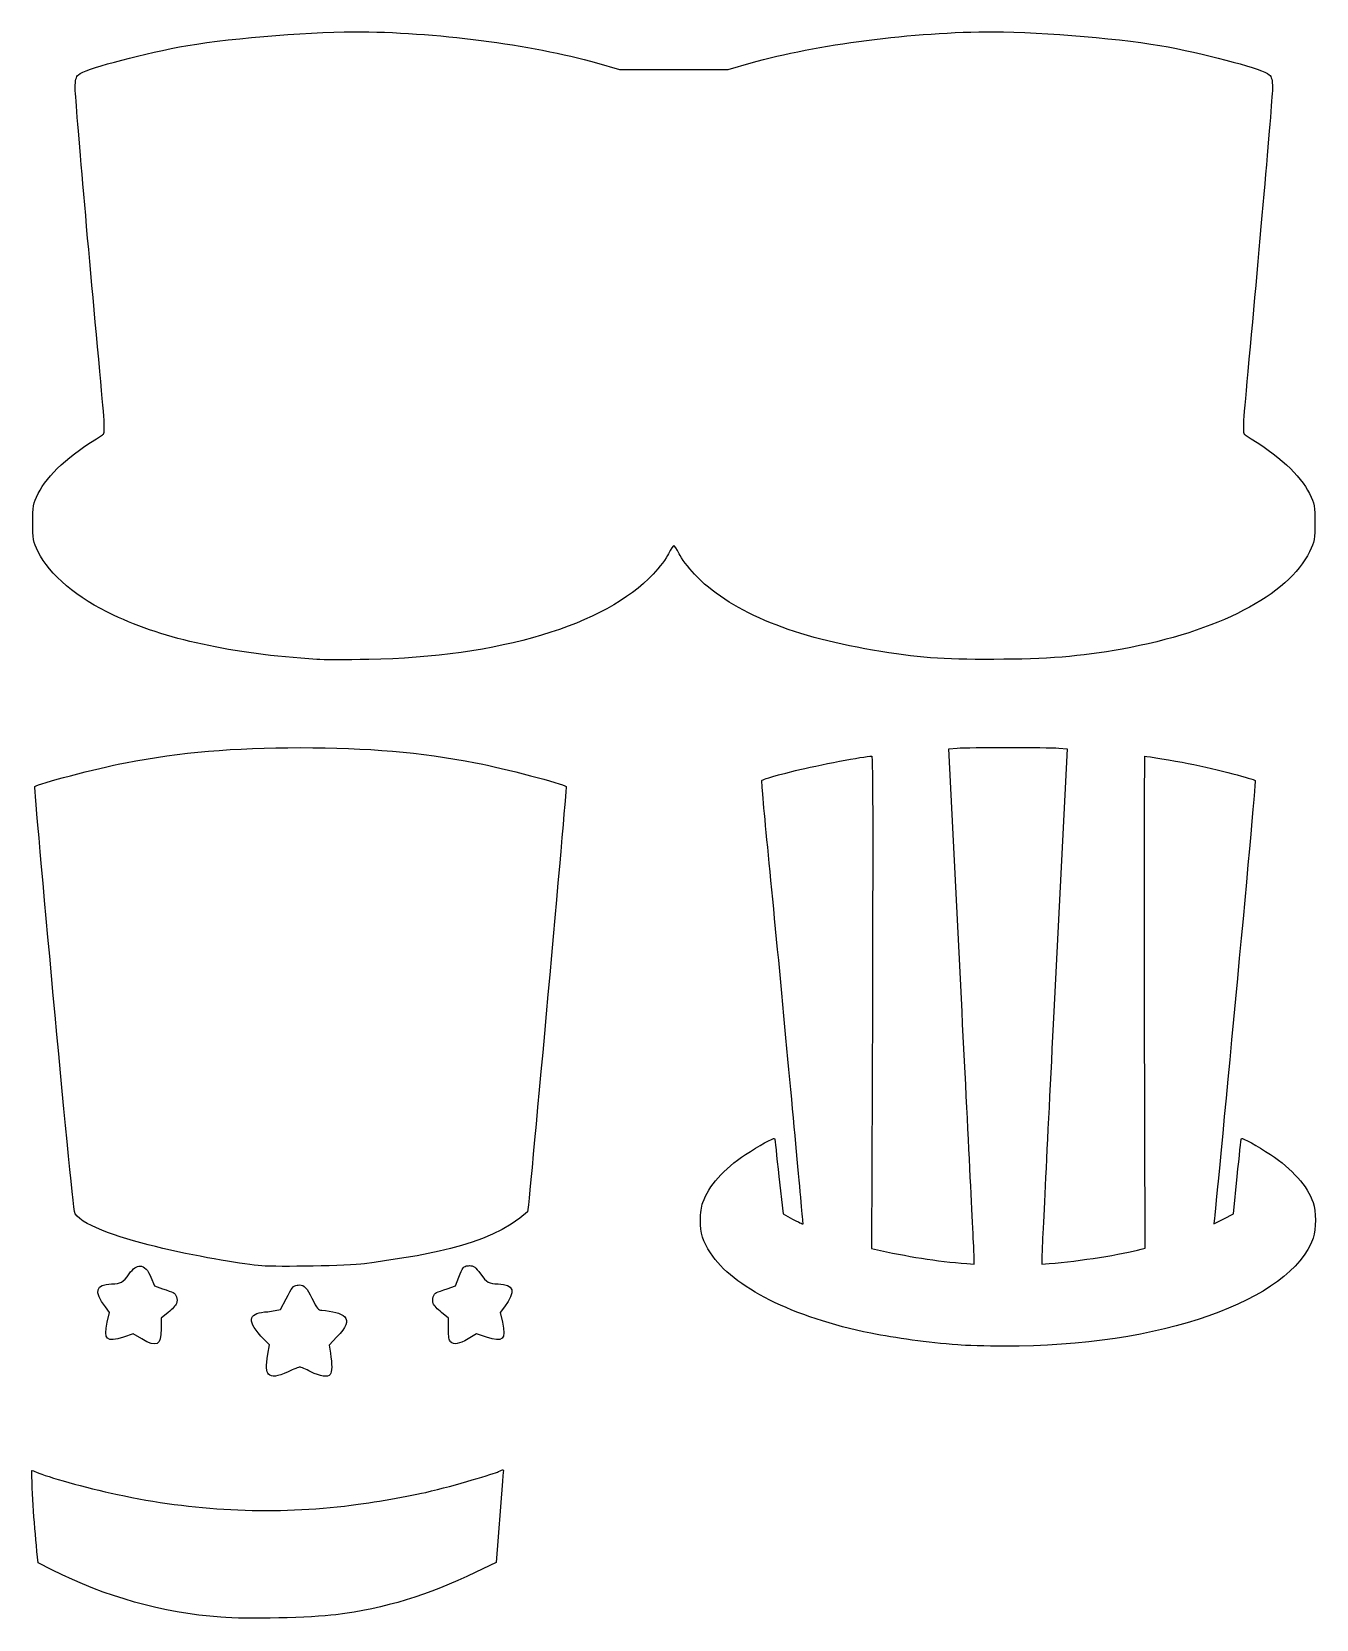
# Model space of a CAD drawing. Header units: centimetres. Extents: x -14.1 to 8.8, y -14.2 to 14.2.
import ezdxf

# ---------------------------------------------------------------- set-up
doc = ezdxf.new("R2010")
doc.units = ezdxf.units.CM
doc.header["$MEASUREMENT"] = 0
doc.layers.add('Layer 1', color=7, linetype='Continuous')

msp = doc.modelspace()

# ---------------------------------------------------------------- linework, layer by layer
at = {"layer": 'Layer 1'}
for points, knots in [([(-8.36083, 14.17257), (-9.23675, 14.17257), (-10.73778, 14.04133), (-11.47299, 13.90055), (-11.47299, 13.90055), (-12.27404, 13.74716), (-13.17033, 13.50145), (-13.27878, 13.40528), (-13.27878, 13.40528), (-13.32087, 13.36796), (-13.33748, 13.3017), (-13.33748, 13.17542), (-13.33748, 13.17542), (-13.33748, 13.0064), (-13.11504, 10.44141), (-12.89678, 8.09956), (-12.89678, 8.09956), (-12.80252, 7.08814), (-12.79838, 7.00041), (-12.84965, 6.96929), (-12.84965, 6.96929), (-13.44518, 6.60786), (-13.83626, 6.25053), (-13.99811, 5.92088), (-13.99811, 5.92088), (-14.08583, 5.74223), (-14.0965, 5.68577), (-14.0965, 5.39998), (-14.0965, 5.39998), (-14.0965, 5.11544), (-14.08563, 5.05725), (-13.99977, 4.88239), (-13.99977, 4.88239), (-13.79791, 4.4713), (-13.29769, 4.04982), (-12.65287, 3.74799), (-12.65287, 3.74799), (-11.72168, 3.31211), (-10.56085, 3.05943), (-9.01898, 2.95672), (-9.01898, 2.95672), (-8.91692, 2.94992), (-8.49955, 2.95001), (-8.09129, 2.95672), (-8.09129, 2.95672), (-5.77977, 2.99469), (-3.86236, 3.56987), (-3.01046, 4.48055), (-3.01046, 4.48055), (-2.89804, 4.60073), (-2.77393, 4.76528), (-2.7343, 4.84684), (-2.7343, 4.84684), (-2.69468, 4.9284), (-2.65286, 4.99566), (-2.6417, 4.99566), (-2.6417, 4.99566), (-2.63054, 4.99566), (-2.58872, 4.92839), (-2.5491, 4.84684), (-2.5491, 4.84684), (-2.50947, 4.76528), (-2.38535, 4.60073), (-2.27294, 4.48055), (-2.27294, 4.48055), (-1.67326, 3.8395), (-0.58367, 3.37424), (0.9062, 3.12456), (0.9062, 3.12456), (1.73887, 2.98502), (2.12121, 2.95637), (3.07743, 2.95837), (3.07743, 2.95837), (4.0268, 2.96036), (4.60927, 3.00712), (5.36525, 3.14275), (5.36525, 3.14275), (7.07578, 3.44965), (8.33329, 4.10224), (8.71637, 4.88239), (8.71637, 4.88239), (8.80223, 5.05725), (8.81311, 5.11544), (8.81311, 5.39998), (8.81311, 5.39998), (8.81311, 5.68577), (8.80243, 5.74223), (8.71471, 5.92088), (8.71471, 5.92088), (8.55286, 6.25053), (8.16178, 6.60786), (7.56626, 6.96929), (7.56626, 6.96929), (7.51498, 7.00041), (7.5183, 7.08814), (7.61256, 8.09956), (7.61256, 8.09956), (7.83081, 10.44141), (8.05408, 13.0064), (8.05408, 13.17542), (8.05408, 13.17542), (8.05408, 13.3017), (8.03747, 13.36796), (7.99538, 13.40528), (7.99538, 13.40528), (7.88693, 13.50145), (6.99065, 13.74716), (6.1896, 13.90055), (6.1896, 13.90055), (5.45438, 14.04133), (3.95336, 14.17257), (3.07743, 14.17257), (3.07743, 14.17257), (1.64108, 14.17257), (-0.10516, 13.9476), (-1.26256, 13.61447), (-1.26256, 13.61447), (-1.26256, 13.61447), (-1.66853, 13.49788), (-1.66853, 13.49788), (-1.66853, 13.49788), (-1.66853, 13.49788), (-2.6417, 13.49788), (-2.6417, 13.49788), (-2.6417, 13.49788), (-2.6417, 13.49788), (-3.61487, 13.49788), (-3.61487, 13.49788), (-3.61487, 13.49788), (-3.61487, 13.49788), (-4.02084, 13.61447), (-4.02084, 13.61447), (-4.02084, 13.61447), (-5.17824, 13.9476), (-6.92448, 14.17257), (-8.36083, 14.17257)], [0, 0, 0, 0, 0.02857143, 0.02857143, 0.02857143, 0.02857143, 0.05714286, 0.05714286, 0.05714286, 0.05714286, 0.08571429, 0.08571429, 0.08571429, 0.08571429, 0.11428571, 0.11428571, 0.11428571, 0.11428571, 0.14285714, 0.14285714, 0.14285714, 0.14285714, 0.17142857, 0.17142857, 0.17142857, 0.17142857, 0.2, 0.2, 0.2, 0.2, 0.22857143, 0.22857143, 0.22857143, 0.22857143, 0.25714286, 0.25714286, 0.25714286, 0.25714286, 0.28571429, 0.28571429, 0.28571429, 0.28571429, 0.31428571, 0.31428571, 0.31428571, 0.31428571, 0.34285714, 0.34285714, 0.34285714, 0.34285714, 0.37142857, 0.37142857, 0.37142857, 0.37142857, 0.4, 0.4, 0.4, 0.4, 0.42857143, 0.42857143, 0.42857143, 0.42857143, 0.45714286, 0.45714286, 0.45714286, 0.45714286, 0.48571429, 0.48571429, 0.48571429, 0.48571429, 0.51428571, 0.51428571, 0.51428571, 0.51428571, 0.54285714, 0.54285714, 0.54285714, 0.54285714, 0.57142857, 0.57142857, 0.57142857, 0.57142857, 0.6, 0.6, 0.6, 0.6, 0.62857143, 0.62857143, 0.62857143, 0.62857143, 0.65714286, 0.65714286, 0.65714286, 0.65714286, 0.68571429, 0.68571429, 0.68571429, 0.68571429, 0.71428571, 0.71428571, 0.71428571, 0.71428571, 0.74285714, 0.74285714, 0.74285714, 0.74285714, 0.77142857, 0.77142857, 0.77142857, 0.77142857, 0.8, 0.8, 0.8, 0.8, 0.82857143, 0.82857143, 0.82857143, 0.82857143, 0.85714286, 0.85714286, 0.85714286, 0.85714286, 0.88571429, 0.88571429, 0.88571429, 0.88571429, 0.91428571, 0.91428571, 0.91428571, 0.91428571, 0.94285714, 0.94285714, 0.94285714, 0.94285714, 1, 1, 1, 1]), ([(-9.31251, 1.38162), (-10.51638, 1.38162), (-11.45141, 1.30052), (-12.43624, 1.11125), (-12.43624, 1.11125), (-12.9496, 1.01259), (-14.00736, 0.73531), (-14.05764, 0.68626), (-14.05764, 0.68626), (-14.07328, 0.67101), (-13.402, -6.70397), (-13.33996, -6.94945), (-13.33996, -6.94945), (-12.99667, -7.40555), (-10.60721, -7.82666), (-10.00456, -7.87797), (-10.00456, -7.87797), (-9.71945, -7.8998), (-8.45645, -7.87743), (-8.16901, -7.84242), (-8.16901, -7.84242), (-7.25235, -7.7046), (-5.96197, -7.55996), (-5.25529, -6.91307), (-5.25529, -6.91307), (-5.21493, -6.66758), (-4.5509, 0.67101), (-4.56654, 0.68626), (-4.56654, 0.68626), (-4.61683, 0.73531), (-5.67459, 1.01259), (-6.18794, 1.11125), (-6.18794, 1.11125), (-7.17278, 1.30052), (-8.10864, 1.38162), (-9.31251, 1.38162)], [0, 0, 0, 0, 0.1, 0.1, 0.1, 0.1, 0.2, 0.2, 0.2, 0.2, 0.3, 0.3, 0.3, 0.3, 0.4, 0.4, 0.4, 0.4, 0.5, 0.5, 0.5, 0.5, 0.6, 0.6, 0.6, 0.6, 0.7, 0.7, 0.7, 0.7, 0.8, 0.8, 0.8, 0.8, 1, 1, 1, 1]), ([(3.32796, 1.38576), (2.92397, 1.38576), (2.5201, 1.38114), (2.42176, 1.3717), (2.42176, 1.3717), (2.42176, 1.3717), (2.27046, 1.35764), (2.27046, 1.35764), (2.27046, 1.35764), (2.27046, 1.35764), (2.49535, -3.10224), (2.49535, -3.10224), (2.49535, -3.10224), (2.61947, -5.55514), (2.72206, -7.62624), (2.72273, -7.70516), (2.72273, -7.70516), (2.72273, -7.70516), (2.72355, -7.84903), (2.72355, -7.84903), (2.72355, -7.84903), (2.72355, -7.84903), (2.59044, -7.83828), (2.59044, -7.83828), (2.59044, -7.83828), (2.0536, -7.79405), (1.53069, -7.71211), (0.94258, -7.58031), (0.94258, -7.58031), (0.94258, -7.58031), (0.89132, -7.56874), (0.89132, -7.56874), (0.89132, -7.56874), (0.89132, -7.56874), (0.90537, -3.17004), (0.90537, -3.17004), (0.90537, -3.17004), (0.91637, 0.1906), (0.91298, 1.22949), (0.89214, 1.22949), (0.89214, 1.22949), (0.76908, 1.22949), (-0.06742, 1.07041), (-0.46964, 0.97069), (-0.46964, 0.97069), (-0.98806, 0.84215), (-1.01554, 0.81979), (-1.06495, 0.80202), (-1.06495, 0.80202), (-1.09149, 0.79247), (-0.89519, -1.05457), (-0.6937, -3.20725), (-0.6937, -3.20725), (-0.49222, -5.35992), (-0.32966, -7.12486), (-0.33238, -7.12887), (-0.33238, -7.12887), (-0.33511, -7.13287), (-0.41936, -7.09434), (-0.52007, -7.0437), (-0.52007, -7.0437), (-0.52007, -7.0437), (-0.68874, -6.9511), (-0.68874, -6.9511), (-0.68874, -6.9511), (-0.68874, -6.9511), (-0.76729, -6.2822), (-0.76729, -6.2822), (-0.76729, -6.2822), (-0.80266, -5.91408), (-0.83616, -5.60809), (-0.84171, -5.60255), (-0.84171, -5.60255), (-0.8582, -5.58606), (-1.12794, -5.73431), (-1.36426, -5.89029), (-1.36426, -5.89029), (-1.74944, -6.14451), (-2.02123, -6.45109), (-2.12328, -6.74522), (-2.12328, -6.74522), (-2.1508, -6.82455), (-2.16545, -6.93272), (-2.16545, -7.06272), (-2.16545, -7.06272), (-2.16545, -7.29749), (-2.12232, -7.43769), (-1.98686, -7.64729), (-1.98686, -7.64729), (-1.59077, -8.26011), (-0.50555, -8.80352), (0.87726, -9.081), (0.87726, -9.081), (1.32402, -9.17065), (1.87959, -9.24605), (2.43334, -9.29101), (2.43334, -9.29101), (2.56109, -9.30138), (2.93906, -9.31072), (3.27257, -9.31251), (3.27257, -9.31251), (6.0288, -9.32728), (8.39136, -8.49886), (8.77921, -7.38105), (8.77921, -7.38105), (8.83551, -7.21879), (8.8355, -6.90748), (8.77921, -6.74522), (8.77921, -6.74522), (8.67716, -6.45109), (8.40537, -6.14451), (8.02018, -5.89029), (8.02018, -5.89029), (7.78386, -5.73431), (7.51412, -5.58606), (7.49763, -5.60255), (7.49763, -5.60255), (7.49209, -5.60809), (7.45941, -5.91325), (7.42404, -6.28137), (7.42404, -6.28137), (7.42404, -6.28137), (7.35955, -6.9511), (7.35955, -6.9511), (7.35955, -6.9511), (7.35955, -6.9511), (7.18344, -7.0404), (7.18344, -7.0404), (7.18344, -7.0404), (7.18344, -7.0404), (7.0065, -7.12887), (7.0065, -7.12887), (7.0065, -7.12887), (7.0065, -7.12887), (7.01394, -7.06686), (7.01394, -7.06686), (7.01394, -7.06686), (7.02521, -6.97664), (7.76846, 0.77498), (7.74485, 0.79458), (7.74485, 0.79458), (7.71026, 0.82329), (7.10817, 0.9884), (6.54513, 1.09885), (6.54513, 1.09885), (6.278, 1.15125), (5.81799, 1.22949), (5.77536, 1.22949), (5.77536, 1.22949), (5.76678, 1.22949), (5.76432, -0.74741), (5.76957, -3.16425), (5.76957, -3.16425), (5.76957, -3.16425), (5.77867, -7.55882), (5.77867, -7.55882), (5.77867, -7.55882), (5.77867, -7.55882), (5.70839, -7.57866), (5.70839, -7.57866), (5.70839, -7.57866), (5.37506, -7.67236), (4.60747, -7.79362), (4.06549, -7.83828), (4.06549, -7.83828), (4.06549, -7.83828), (3.93154, -7.84903), (3.93154, -7.84903), (3.93154, -7.84903), (3.93154, -7.84903), (3.9332, -7.70599), (3.9332, -7.70599), (3.9332, -7.70599), (3.93387, -7.62706), (4.03562, -5.55514), (4.15975, -3.10224), (4.15975, -3.10224), (4.15975, -3.10224), (4.3863, 1.35764), (4.3863, 1.35764), (4.3863, 1.35764), (4.3863, 1.35764), (4.23416, 1.3717), (4.23416, 1.3717), (4.23416, 1.3717), (4.13583, 1.38114), (3.73196, 1.38576), (3.32796, 1.38576)], [0, 0, 0, 0, 0.02083333, 0.02083333, 0.02083333, 0.02083333, 0.04166667, 0.04166667, 0.04166667, 0.04166667, 0.0625, 0.0625, 0.0625, 0.0625, 0.08333333, 0.08333333, 0.08333333, 0.08333333, 0.10416667, 0.10416667, 0.10416667, 0.10416667, 0.125, 0.125, 0.125, 0.125, 0.14583333, 0.14583333, 0.14583333, 0.14583333, 0.16666667, 0.16666667, 0.16666667, 0.16666667, 0.1875, 0.1875, 0.1875, 0.1875, 0.20833333, 0.20833333, 0.20833333, 0.20833333, 0.22916667, 0.22916667, 0.22916667, 0.22916667, 0.25, 0.25, 0.25, 0.25, 0.27083333, 0.27083333, 0.27083333, 0.27083333, 0.29166667, 0.29166667, 0.29166667, 0.29166667, 0.3125, 0.3125, 0.3125, 0.3125, 0.33333333, 0.33333333, 0.33333333, 0.33333333, 0.35416667, 0.35416667, 0.35416667, 0.35416667, 0.375, 0.375, 0.375, 0.375, 0.39583333, 0.39583333, 0.39583333, 0.39583333, 0.41666667, 0.41666667, 0.41666667, 0.41666667, 0.4375, 0.4375, 0.4375, 0.4375, 0.45833333, 0.45833333, 0.45833333, 0.45833333, 0.47916667, 0.47916667, 0.47916667, 0.47916667, 0.5, 0.5, 0.5, 0.5, 0.52083333, 0.52083333, 0.52083333, 0.52083333, 0.54166667, 0.54166667, 0.54166667, 0.54166667, 0.5625, 0.5625, 0.5625, 0.5625, 0.58333333, 0.58333333, 0.58333333, 0.58333333, 0.60416667, 0.60416667, 0.60416667, 0.60416667, 0.625, 0.625, 0.625, 0.625, 0.64583333, 0.64583333, 0.64583333, 0.64583333, 0.66666667, 0.66666667, 0.66666667, 0.66666667, 0.6875, 0.6875, 0.6875, 0.6875, 0.70833333, 0.70833333, 0.70833333, 0.70833333, 0.72916667, 0.72916667, 0.72916667, 0.72916667, 0.75, 0.75, 0.75, 0.75, 0.77083333, 0.77083333, 0.77083333, 0.77083333, 0.79166667, 0.79166667, 0.79166667, 0.79166667, 0.8125, 0.8125, 0.8125, 0.8125, 0.83333333, 0.83333333, 0.83333333, 0.83333333, 0.85416667, 0.85416667, 0.85416667, 0.85416667, 0.875, 0.875, 0.875, 0.875, 0.89583333, 0.89583333, 0.89583333, 0.89583333, 0.91666667, 0.91666667, 0.91666667, 0.91666667, 0.9375, 0.9375, 0.9375, 0.9375, 0.95833333, 0.95833333, 0.95833333, 0.95833333, 1, 1, 1, 1]), ([(-12.1791, -7.88045), (-12.23878, -7.87956), (-12.3044, -7.92288), (-12.37175, -8.02184), (-12.37175, -8.02184), (-12.48608, -8.17756), (-12.51852, -8.19685), (-12.6876, -8.20043), (-12.6876, -8.20043), (-12.97305, -8.20648), (-13.00689, -8.33409), (-12.79674, -8.61219), (-12.79674, -8.61219), (-12.79674, -8.61219), (-12.72398, -8.70893), (-12.72398, -8.70893), (-12.72398, -8.70893), (-12.72398, -8.70893), (-12.76367, -8.88669), (-12.76367, -8.88669), (-12.76367, -8.88669), (-12.83264, -9.19673), (-12.77607, -9.24901), (-12.4751, -9.15128), (-12.4751, -9.15128), (-12.4751, -9.15128), (-12.29982, -9.0934), (-12.29982, -9.0934), (-12.29982, -9.0934), (-12.29982, -9.0934), (-12.14851, -9.1827), (-12.14851, -9.1827), (-12.14851, -9.1827), (-11.87898, -9.34058), (-11.80042, -9.29948), (-11.80042, -9.0041), (-11.80042, -9.0041), (-11.80042, -9.0041), (-11.80042, -8.81063), (-11.80042, -8.81063), (-11.80042, -8.81063), (-11.80042, -8.81063), (-11.67309, -8.70975), (-11.67309, -8.70975), (-11.67309, -8.70975), (-11.60357, -8.65402), (-11.53831, -8.58294), (-11.52674, -8.551), (-11.52674, -8.551), (-11.50071, -8.47915), (-11.53333, -8.37101), (-11.5871, -8.35257), (-11.5871, -8.35257), (-11.60858, -8.34519), (-11.69314, -8.31642), (-11.77479, -8.28807), (-11.77479, -8.28807), (-11.77479, -8.28807), (-11.92279, -8.23681), (-11.92279, -8.23681), (-11.92279, -8.23681), (-11.92279, -8.23681), (-11.98397, -8.08054), (-11.98397, -8.08054), (-11.98397, -8.08054), (-12.03472, -7.95614), (-12.10237, -7.8816), (-12.1791, -7.88045)], [0, 0, 0, 0, 0.05555556, 0.05555556, 0.05555556, 0.05555556, 0.11111111, 0.11111111, 0.11111111, 0.11111111, 0.16666667, 0.16666667, 0.16666667, 0.16666667, 0.22222222, 0.22222222, 0.22222222, 0.22222222, 0.27777778, 0.27777778, 0.27777778, 0.27777778, 0.33333333, 0.33333333, 0.33333333, 0.33333333, 0.38888889, 0.38888889, 0.38888889, 0.38888889, 0.44444444, 0.44444444, 0.44444444, 0.44444444, 0.5, 0.5, 0.5, 0.5, 0.55555556, 0.55555556, 0.55555556, 0.55555556, 0.61111111, 0.61111111, 0.61111111, 0.61111111, 0.66666667, 0.66666667, 0.66666667, 0.66666667, 0.72222222, 0.72222222, 0.72222222, 0.72222222, 0.77777778, 0.77777778, 0.77777778, 0.77777778, 0.83333333, 0.83333333, 0.83333333, 0.83333333, 0.88888889, 0.88888889, 0.88888889, 0.88888889, 1, 1, 1, 1]), ([(-6.29378, -7.87383), (-6.30473, -7.87409), (-6.3171, -7.875), (-6.33016, -7.87632), (-6.33016, -7.87632), (-6.39717, -7.88307), (-6.41395, -7.90629), (-6.48229, -8.08054), (-6.48229, -8.08054), (-6.48229, -8.08054), (-6.5443, -8.23681), (-6.5443, -8.23681), (-6.5443, -8.23681), (-6.5443, -8.23681), (-6.6923, -8.28807), (-6.6923, -8.28807), (-6.6923, -8.28807), (-6.77395, -8.31642), (-6.85851, -8.34519), (-6.87999, -8.35257), (-6.87999, -8.35257), (-6.93376, -8.37101), (-6.96638, -8.47915), (-6.94035, -8.551), (-6.94035, -8.551), (-6.92878, -8.58294), (-6.86269, -8.65402), (-6.79318, -8.70975), (-6.79318, -8.70975), (-6.79318, -8.70975), (-6.66667, -8.81063), (-6.66667, -8.81063), (-6.66667, -8.81063), (-6.66667, -8.81063), (-6.66667, -9.0041), (-6.66667, -9.0041), (-6.66667, -9.0041), (-6.66667, -9.14874), (-6.65762, -9.20663), (-6.63029, -9.23396), (-6.63029, -9.23396), (-6.57205, -9.2922), (-6.47967, -9.27754), (-6.31775, -9.1827), (-6.31775, -9.1827), (-6.31775, -9.1827), (-6.16727, -9.0934), (-6.16727, -9.0934), (-6.16727, -9.0934), (-6.16727, -9.0934), (-5.99116, -9.15128), (-5.99116, -9.15128), (-5.99116, -9.15128), (-5.6902, -9.24901), (-5.63445, -9.19673), (-5.70342, -8.88669), (-5.70342, -8.88669), (-5.70342, -8.88669), (-5.74311, -8.70893), (-5.74311, -8.70893), (-5.74311, -8.70893), (-5.74311, -8.70893), (-5.66952, -8.61219), (-5.66952, -8.61219), (-5.66952, -8.61219), (-5.45937, -8.33409), (-5.49404, -8.20648), (-5.77949, -8.20043), (-5.77949, -8.20043), (-5.94857, -8.19684), (-5.98101, -8.17756), (-6.09534, -8.02184), (-6.09534, -8.02184), (-6.18461, -7.90025), (-6.21707, -7.87202), (-6.29378, -7.87383)], [0, 0, 0, 0, 0.05, 0.05, 0.05, 0.05, 0.1, 0.1, 0.1, 0.1, 0.15, 0.15, 0.15, 0.15, 0.2, 0.2, 0.2, 0.2, 0.25, 0.25, 0.25, 0.25, 0.3, 0.3, 0.3, 0.3, 0.35, 0.35, 0.35, 0.35, 0.4, 0.4, 0.4, 0.4, 0.45, 0.45, 0.45, 0.45, 0.5, 0.5, 0.5, 0.5, 0.55, 0.55, 0.55, 0.55, 0.6, 0.6, 0.6, 0.6, 0.65, 0.65, 0.65, 0.65, 0.7, 0.7, 0.7, 0.7, 0.75, 0.75, 0.75, 0.75, 0.8, 0.8, 0.8, 0.8, 0.85, 0.85, 0.85, 0.85, 0.9, 0.9, 0.9, 0.9, 1, 1, 1, 1]), ([(-9.33235, -8.21862), (-9.34495, -8.21875), (-9.35822, -8.22067), (-9.37286, -8.22275), (-9.37286, -8.22275), (-9.438, -8.23202), (-9.45899, -8.25844), (-9.56965, -8.46997), (-9.56965, -8.46997), (-9.56965, -8.46997), (-9.66721, -8.65601), (-9.66721, -8.65601), (-9.66721, -8.65601), (-9.66721, -8.65601), (-9.89624, -8.69735), (-9.89624, -8.69735), (-9.89624, -8.69735), (-10.22203, -8.71644), (-10.29237, -8.83034), (-10.02027, -9.13143), (-10.02027, -9.13143), (-10.02027, -9.13143), (-9.8673, -9.29018), (-9.8673, -9.29018), (-9.8673, -9.29018), (-9.8673, -9.29018), (-9.89376, -9.45307), (-9.89376, -9.45307), (-9.89376, -9.45307), (-9.92846, -9.67667), (-9.92514, -9.77143), (-9.88219, -9.81439), (-9.88219, -9.81439), (-9.82579, -9.87078), (-9.72784, -9.85841), (-9.53327, -9.76974), (-9.53327, -9.76974), (-9.43515, -9.72503), (-9.34032, -9.68871), (-9.32243, -9.68871), (-9.32243, -9.68871), (-9.30454, -9.68871), (-9.21774, -9.72503), (-9.12895, -9.76974), (-9.12895, -9.76974), (-8.95691, -9.85638), (-8.8277, -9.8743), (-8.78003, -9.81687), (-8.78003, -9.81687), (-8.74635, -9.77629), (-8.74606, -9.63638), (-8.77838, -9.4357), (-8.77838, -9.4357), (-8.77838, -9.4357), (-8.8007, -9.29432), (-8.8007, -9.29432), (-8.8007, -9.29432), (-8.8007, -9.29432), (-8.66345, -9.1488), (-8.66345, -9.1488), (-8.66345, -9.1488), (-8.30868, -8.79754), (-8.55183, -8.70546), (-8.93299, -8.66841), (-8.93299, -8.66841), (-8.99873, -8.66665), (-9.01104, -8.65109), (-9.10663, -8.45757), (-9.10663, -8.45757), (-9.19901, -8.27055), (-9.24416, -8.21767), (-9.33235, -8.21862)], [0, 0, 0, 0, 0.05263158, 0.05263158, 0.05263158, 0.05263158, 0.10526316, 0.10526316, 0.10526316, 0.10526316, 0.15789474, 0.15789474, 0.15789474, 0.15789474, 0.21052632, 0.21052632, 0.21052632, 0.21052632, 0.26315789, 0.26315789, 0.26315789, 0.26315789, 0.31578947, 0.31578947, 0.31578947, 0.31578947, 0.36842105, 0.36842105, 0.36842105, 0.36842105, 0.42105263, 0.42105263, 0.42105263, 0.42105263, 0.47368421, 0.47368421, 0.47368421, 0.47368421, 0.52631579, 0.52631579, 0.52631579, 0.52631579, 0.57894737, 0.57894737, 0.57894737, 0.57894737, 0.63157895, 0.63157895, 0.63157895, 0.63157895, 0.68421053, 0.68421053, 0.68421053, 0.68421053, 0.73684211, 0.73684211, 0.73684211, 0.73684211, 0.78947368, 0.78947368, 0.78947368, 0.78947368, 0.84210526, 0.84210526, 0.84210526, 0.84210526, 0.89473684, 0.89473684, 0.89473684, 0.89473684, 1, 1, 1, 1]), ([(-5.69433, -11.5226), (-5.70586, -11.52224), (-5.73025, -11.53365), (-5.77536, -11.55402), (-5.77536, -11.55402), (-5.83727, -11.58248), (-6.52743, -11.801), (-7.0743, -11.92444), (-7.0743, -11.92444), (-7.46656, -12.01299), (-8.13036, -12.12534), (-8.5262, -12.17001), (-8.5262, -12.17001), (-9.88807, -12.32368), (-11.22317, -12.2557), (-12.58259, -11.96247), (-12.58259, -11.96247), (-13.16596, -11.83664), (-13.83741, -11.6506), (-14.02705, -11.56229), (-14.02705, -11.56229), (-14.06903, -11.54274), (-14.10754, -11.53116), (-14.11304, -11.53666), (-14.11304, -11.53666), (-14.10671, -12.0875), (-14.04998, -12.6372), (-14.00142, -13.18535), (-14.00142, -13.18535), (-14.00142, -13.18535), (-13.75255, -13.30937), (-13.75255, -13.30937), (-13.75255, -13.30937), (-12.77971, -13.79726), (-11.795, -14.07418), (-10.73382, -14.15769), (-10.73382, -14.15769), (-10.29701, -14.19206), (-9.09545, -14.16564), (-8.68247, -14.11221), (-8.68247, -14.11221), (-7.7934, -13.99718), (-7.04314, -13.76899), (-6.17885, -13.35236), (-6.17885, -13.35236), (-6.17885, -13.35236), (-5.8167, -13.1779), (-5.8167, -13.1779), (-5.8167, -13.1779), (-5.8167, -13.1779), (-5.70342, -11.7227), (-5.70342, -11.7227), (-5.70342, -11.7227), (-5.70368, -11.58101), (-5.66897, -11.5234), (-5.69433, -11.5226)], [0, 0, 0, 0, 0.06666667, 0.06666667, 0.06666667, 0.06666667, 0.13333333, 0.13333333, 0.13333333, 0.13333333, 0.2, 0.2, 0.2, 0.2, 0.26666667, 0.26666667, 0.26666667, 0.26666667, 0.33333333, 0.33333333, 0.33333333, 0.33333333, 0.4, 0.4, 0.4, 0.4, 0.46666667, 0.46666667, 0.46666667, 0.46666667, 0.53333333, 0.53333333, 0.53333333, 0.53333333, 0.6, 0.6, 0.6, 0.6, 0.66666667, 0.66666667, 0.66666667, 0.66666667, 0.73333333, 0.73333333, 0.73333333, 0.73333333, 0.8, 0.8, 0.8, 0.8, 0.86666667, 0.86666667, 0.86666667, 0.86666667, 1, 1, 1, 1])]:
    msp.add_open_spline(points, degree=3, knots=knots, dxfattribs=at)

doc.saveas('drawing.dxf')
